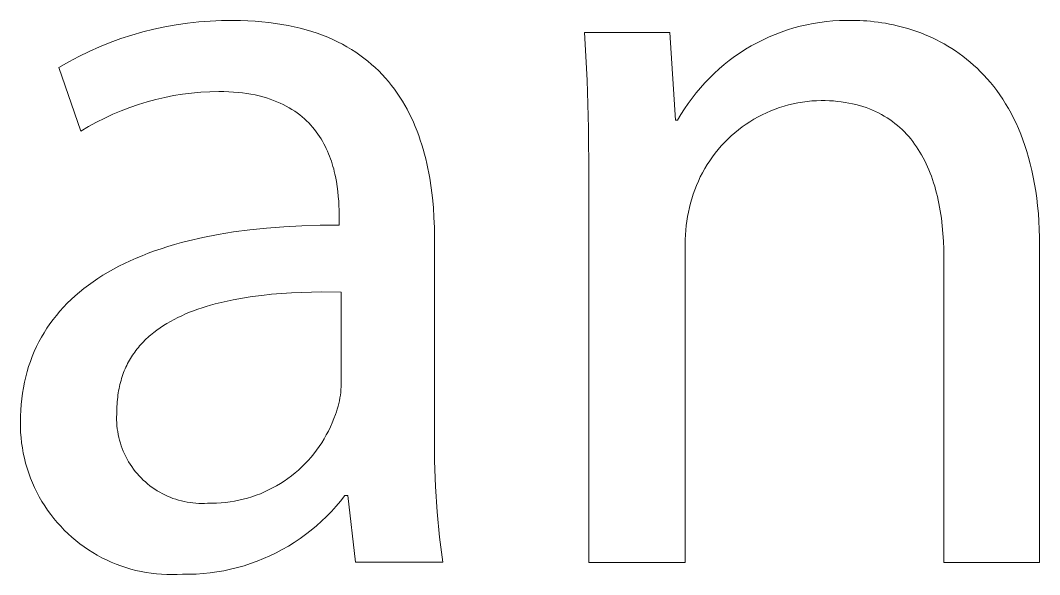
# Model space of a CAD drawing. Header units: millimetres. Extents: x 0 to 3480, y 0 to 2432.
# Drawn here: x 2810.74 to 2843.17, y 57.92 to 75.56 of the extents above; entities that cross this region are included whole.
import ezdxf

# ---------------------------------------------------------------- set-up
doc = ezdxf.new("R2010")
doc.units = ezdxf.units.MM
doc.header["$MEASUREMENT"] = 0
doc.layers.add('Domyślny', color=7, linetype='Continuous', true_color=0x000000)

msp = doc.modelspace()

# ---------------------------------------------------------------- linework, layer by layer
at = {"layer": 'Domyślny', "color": 18, "lineweight": 15, "true_color": 0x000000}
for p, q in [((2814.632, 75.197), (2814.984, 75.286)), ((2814.984, 75.286), (2815.34, 75.362)), ((2815.34, 75.362), (2815.697, 75.426)), ((2815.697, 75.426), (2816.057, 75.477)), ((2816.057, 75.477), (2816.418, 75.516)), ((2816.418, 75.516), (2816.78, 75.543)), ((2816.78, 75.543), (2817.143, 75.557)), ((2817.143, 75.557), (2817.506, 75.558)), ((2817.506, 75.558), (2817.745, 75.556)), ((2817.745, 75.556), (2817.977, 75.548)), ((2817.977, 75.548), (2818.205, 75.535)), ((2818.205, 75.535), (2818.426, 75.518)), ((2818.426, 75.518), (2818.643, 75.496)), ((2818.643, 75.496), (2818.853, 75.468)), ((2818.853, 75.468), (2819.059, 75.437)), ((2819.059, 75.437), (2819.259, 75.4)), ((2819.259, 75.4), (2819.454, 75.359)), ((2819.454, 75.359), (2819.644, 75.314)), ((2819.644, 75.314), (2819.829, 75.265)), ((2819.829, 75.265), (2820.009, 75.211)), ((2834.954, 75.192), (2835.153, 75.261)), ((2835.153, 75.261), (2835.354, 75.322)), ((2835.354, 75.322), (2835.558, 75.377)), ((2835.558, 75.377), (2835.763, 75.425)), ((2835.763, 75.425), (2835.97, 75.466)), ((2835.97, 75.466), (2836.178, 75.5)), ((2836.178, 75.5), (2836.387, 75.526)), ((2836.387, 75.526), (2836.597, 75.546)), ((2836.597, 75.546), (2836.807, 75.558)), ((2836.807, 75.558), (2837.018, 75.564)), ((2837.018, 75.564), (2837.228, 75.562)), ((2837.228, 75.562), (2837.338, 75.561)), ((2837.338, 75.561), (2837.45, 75.558)), ((2837.45, 75.558), (2837.564, 75.552)), ((2837.564, 75.552), (2837.679, 75.545)), ((2837.679, 75.545), (2837.796, 75.535)), ((2837.796, 75.535), (2837.913, 75.522)), ((2837.913, 75.522), (2838.032, 75.508)), ((2838.032, 75.508), (2838.153, 75.49)), ((2838.153, 75.49), (2838.274, 75.47)), ((2838.274, 75.47), (2838.396, 75.448)), ((2838.396, 75.448), (2838.519, 75.422)), ((2838.519, 75.422), (2838.642, 75.394)), ((2838.642, 75.394), (2838.766, 75.363)), ((2838.766, 75.363), (2838.89, 75.329)), ((2838.89, 75.329), (2839.015, 75.292)), ((2839.015, 75.292), (2839.14, 75.252)), ((2839.14, 75.252), (2839.265, 75.209)), ((2813.597, 74.859), (2813.938, 74.984)), ((2813.938, 74.984), (2814.283, 75.096)), ((2814.283, 75.096), (2814.632, 75.197)), ((2820.009, 75.211), (2820.183, 75.153)), ((2820.183, 75.153), (2820.353, 75.091)), ((2820.353, 75.091), (2820.518, 75.025)), ((2820.518, 75.025), (2820.679, 74.955)), ((2820.679, 74.955), (2820.834, 74.881)), ((2828.771, 73.655), (2828.687, 75.179)), ((2828.687, 75.179), (2831.41, 75.179)), ((2831.41, 75.179), (2831.584, 72.386)), ((2834.183, 74.852), (2834.371, 74.947)), ((2834.371, 74.947), (2834.563, 75.035)), ((2834.563, 75.035), (2834.757, 75.117)), ((2834.757, 75.117), (2834.954, 75.192)), ((2839.265, 75.209), (2839.39, 75.163)), ((2839.39, 75.163), (2839.515, 75.113)), ((2839.515, 75.113), (2839.64, 75.06)), ((2839.64, 75.06), (2839.764, 75.004)), ((2839.764, 75.004), (2839.888, 74.944)), ((2839.888, 74.944), (2840.011, 74.881)), ((2812.928, 74.575), (2813.26, 74.723)), ((2813.26, 74.723), (2813.597, 74.859)), ((2820.834, 74.881), (2820.985, 74.804)), ((2820.985, 74.804), (2821.131, 74.723)), ((2821.131, 74.723), (2821.273, 74.638)), ((2821.273, 74.638), (2821.41, 74.55)), ((2833.64, 74.53), (2833.817, 74.644)), ((2833.817, 74.644), (2833.998, 74.751)), ((2833.998, 74.751), (2834.183, 74.852)), ((2840.011, 74.881), (2840.133, 74.814)), ((2840.133, 74.814), (2840.255, 74.743)), ((2840.255, 74.743), (2840.376, 74.669)), ((2840.376, 74.669), (2840.495, 74.59)), ((2812.281, 74.245), (2812.602, 74.415)), ((2812.602, 74.415), (2812.928, 74.575)), ((2821.41, 74.55), (2821.543, 74.458)), ((2821.543, 74.458), (2821.671, 74.363)), ((2821.671, 74.363), (2821.796, 74.265)), ((2833.132, 74.154), (2833.297, 74.285)), ((2833.297, 74.285), (2833.466, 74.411)), ((2833.466, 74.411), (2833.64, 74.53)), ((2840.495, 74.59), (2840.614, 74.508)), ((2840.614, 74.508), (2840.731, 74.422)), ((2840.731, 74.422), (2840.847, 74.332)), ((2840.847, 74.332), (2840.962, 74.238)), ((2811.966, 74.063), (2812.281, 74.245)), ((2812.662, 72.035), (2811.966, 74.063)), ((2821.796, 74.265), (2821.915, 74.164)), ((2821.915, 74.164), (2822.031, 74.059)), ((2822.031, 74.059), (2822.143, 73.952)), ((2832.815, 73.876), (2832.971, 74.018)), ((2832.971, 74.018), (2833.132, 74.154)), ((2840.962, 74.238), (2841.075, 74.139)), ((2841.075, 74.139), (2841.186, 74.037)), ((2841.186, 74.037), (2841.295, 73.93)), ((2822.143, 73.952), (2822.25, 73.842)), ((2822.25, 73.842), (2822.354, 73.729)), ((2822.354, 73.729), (2822.453, 73.613)), ((2828.818, 72.128), (2828.771, 73.655)), ((2832.519, 73.577), (2832.664, 73.729)), ((2832.664, 73.729), (2832.815, 73.876)), ((2841.295, 73.93), (2841.403, 73.818)), ((2841.403, 73.818), (2841.508, 73.703)), ((2841.508, 73.703), (2841.611, 73.582)), ((2822.453, 73.613), (2822.549, 73.495)), ((2822.549, 73.495), (2822.641, 73.374)), ((2822.641, 73.374), (2822.729, 73.25)), ((2832.243, 73.258), (2832.378, 73.42)), ((2832.378, 73.42), (2832.519, 73.577)), ((2841.611, 73.582), (2841.712, 73.458)), ((2841.712, 73.458), (2841.811, 73.328)), ((2841.811, 73.328), (2841.907, 73.194)), ((2815.05, 73.046), (2814.771, 72.971)), ((2815.332, 73.112), (2815.05, 73.046)), ((2815.616, 73.168), (2815.332, 73.112)), ((2815.901, 73.213), (2815.616, 73.168)), ((2816.188, 73.25), (2815.901, 73.213)), ((2816.476, 73.276), (2816.188, 73.25)), ((2816.765, 73.292), (2816.476, 73.276)), ((2817.054, 73.298), (2816.765, 73.292)), ((2817.213, 73.297), (2817.054, 73.298)), ((2817.368, 73.291), (2817.213, 73.297)), ((2817.518, 73.282), (2817.368, 73.291)), ((2817.665, 73.27), (2817.518, 73.282)), ((2817.806, 73.254), (2817.665, 73.27)), ((2817.944, 73.235), (2817.806, 73.254)), ((2818.077, 73.213), (2817.944, 73.235)), ((2818.207, 73.188), (2818.077, 73.213)), ((2818.332, 73.159), (2818.207, 73.188)), ((2818.454, 73.128), (2818.332, 73.159)), ((2818.572, 73.094), (2818.454, 73.128)), ((2818.685, 73.057), (2818.572, 73.094)), ((2818.796, 73.018), (2818.685, 73.057)), ((2818.902, 72.975), (2818.796, 73.018)), ((2822.729, 73.25), (2822.813, 73.124)), ((2822.813, 73.124), (2822.894, 72.996)), ((2822.894, 72.996), (2822.971, 72.866)), ((2831.99, 72.921), (2832.113, 73.092)), ((2832.113, 73.092), (2832.243, 73.258)), ((2835.772, 72.983), (2835.624, 72.963)), ((2835.921, 72.998), (2835.772, 72.983)), ((2836.071, 73.007), (2835.921, 72.998)), ((2836.22, 73.012), (2836.071, 73.007)), ((2836.354, 73.01), (2836.22, 73.012)), ((2836.485, 73.006), (2836.354, 73.01)), ((2836.614, 72.997), (2836.485, 73.006)), ((2836.739, 72.986), (2836.614, 72.997)), ((2836.863, 72.972), (2836.739, 72.986)), ((2841.907, 73.194), (2842, 73.055)), ((2842, 73.055), (2842.091, 72.911)), ((2813.95, 72.689), (2813.684, 72.576)), ((2814.22, 72.792), (2813.95, 72.689)), ((2814.494, 72.886), (2814.22, 72.792)), ((2814.771, 72.971), (2814.494, 72.886)), ((2819.005, 72.931), (2818.902, 72.975)), ((2819.104, 72.884), (2819.005, 72.931)), ((2819.2, 72.834), (2819.104, 72.884)), ((2819.292, 72.782), (2819.2, 72.834)), ((2819.381, 72.729), (2819.292, 72.782)), ((2819.467, 72.673), (2819.381, 72.729)), ((2819.549, 72.615), (2819.467, 72.673)), ((2822.971, 72.866), (2823.044, 72.733)), ((2823.044, 72.733), (2823.114, 72.599)), ((2831.76, 72.568), (2831.872, 72.747)), ((2831.872, 72.747), (2831.99, 72.921)), ((2834.618, 72.682), (2834.481, 72.622)), ((2834.757, 72.737), (2834.618, 72.682)), ((2834.898, 72.787), (2834.757, 72.737)), ((2835.041, 72.832), (2834.898, 72.787)), ((2835.185, 72.872), (2835.041, 72.832)), ((2835.33, 72.907), (2835.185, 72.872)), ((2835.477, 72.937), (2835.33, 72.907)), ((2835.624, 72.963), (2835.477, 72.937)), ((2836.983, 72.954), (2836.863, 72.972)), ((2837.101, 72.933), (2836.983, 72.954)), ((2837.216, 72.91), (2837.101, 72.933)), ((2837.329, 72.883), (2837.216, 72.91)), ((2837.439, 72.853), (2837.329, 72.883)), ((2837.547, 72.821), (2837.439, 72.853)), ((2837.652, 72.786), (2837.547, 72.821)), ((2837.755, 72.747), (2837.652, 72.786)), ((2837.855, 72.706), (2837.755, 72.747)), ((2837.953, 72.663), (2837.855, 72.706)), ((2838.048, 72.616), (2837.953, 72.663)), ((2842.091, 72.911), (2842.179, 72.763)), ((2842.179, 72.763), (2842.264, 72.609)), ((2813.422, 72.454), (2813.164, 72.323)), ((2813.684, 72.576), (2813.422, 72.454)), ((2819.628, 72.555), (2819.549, 72.615)), ((2819.704, 72.493), (2819.628, 72.555)), ((2819.777, 72.429), (2819.704, 72.493)), ((2819.847, 72.364), (2819.777, 72.429)), ((2819.914, 72.297), (2819.847, 72.364)), ((2823.114, 72.599), (2823.181, 72.462)), ((2823.181, 72.462), (2823.244, 72.324)), ((2831.584, 72.386), (2831.654, 72.386)), ((2831.654, 72.386), (2831.76, 72.568)), ((2833.955, 72.338), (2833.83, 72.256)), ((2834.082, 72.416), (2833.955, 72.338)), ((2834.213, 72.489), (2834.082, 72.416)), ((2834.346, 72.558), (2834.213, 72.489)), ((2834.481, 72.622), (2834.346, 72.558)), ((2838.141, 72.567), (2838.048, 72.616)), ((2838.231, 72.516), (2838.141, 72.567)), ((2838.319, 72.462), (2838.231, 72.516)), ((2838.405, 72.405), (2838.319, 72.462)), ((2838.488, 72.346), (2838.405, 72.405)), ((2838.569, 72.284), (2838.488, 72.346)), ((2842.264, 72.609), (2842.346, 72.451)), ((2842.346, 72.451), (2842.425, 72.287)), ((2812.91, 72.183), (2812.662, 72.035)), ((2813.164, 72.323), (2812.91, 72.183)), ((2819.978, 72.229), (2819.914, 72.297)), ((2820.039, 72.159), (2819.978, 72.229)), ((2820.098, 72.088), (2820.039, 72.159)), ((2820.154, 72.015), (2820.098, 72.088)), ((2820.207, 71.942), (2820.154, 72.015)), ((2823.244, 72.324), (2823.304, 72.183)), ((2823.304, 72.183), (2823.361, 72.041)), ((2823.361, 72.041), (2823.415, 71.898)), ((2828.826, 70.601), (2828.818, 72.128)), ((2833.589, 72.079), (2833.473, 71.984)), ((2833.708, 72.17), (2833.589, 72.079)), ((2833.83, 72.256), (2833.708, 72.17)), ((2838.648, 72.22), (2838.569, 72.284)), ((2838.724, 72.153), (2838.648, 72.22)), ((2838.798, 72.085), (2838.724, 72.153)), ((2838.87, 72.014), (2838.798, 72.085)), ((2838.94, 71.94), (2838.87, 72.014)), ((2842.425, 72.287), (2842.5, 72.118)), ((2842.5, 72.118), (2842.572, 71.944)), ((2820.257, 71.867), (2820.207, 71.942)), ((2820.305, 71.791), (2820.257, 71.867)), ((2820.351, 71.715), (2820.305, 71.791)), ((2820.394, 71.637), (2820.351, 71.715)), ((2823.415, 71.898), (2823.465, 71.753)), ((2823.465, 71.753), (2823.513, 71.606)), ((2833.251, 71.784), (2833.146, 71.678)), ((2833.36, 71.886), (2833.251, 71.784)), ((2833.473, 71.984), (2833.36, 71.886)), ((2839.007, 71.865), (2838.94, 71.94)), ((2839.072, 71.787), (2839.007, 71.865)), ((2839.135, 71.707), (2839.072, 71.787)), ((2839.196, 71.626), (2839.135, 71.707)), ((2842.572, 71.944), (2842.641, 71.764)), ((2842.641, 71.764), (2842.706, 71.579)), ((2820.435, 71.559), (2820.394, 71.637)), ((2820.474, 71.48), (2820.435, 71.559)), ((2820.51, 71.4), (2820.474, 71.48)), ((2820.544, 71.32), (2820.51, 71.4)), ((2823.513, 71.606), (2823.557, 71.458)), ((2823.557, 71.458), (2823.599, 71.308)), ((2832.946, 71.455), (2832.852, 71.339)), ((2833.044, 71.568), (2832.946, 71.455)), ((2833.146, 71.678), (2833.044, 71.568)), ((2839.255, 71.542), (2839.196, 71.626)), ((2839.312, 71.456), (2839.255, 71.542)), ((2839.366, 71.368), (2839.312, 71.456)), ((2839.419, 71.278), (2839.366, 71.368)), ((2842.706, 71.579), (2842.767, 71.389)), ((2842.767, 71.389), (2842.825, 71.193)), ((2820.576, 71.24), (2820.544, 71.32)), ((2820.606, 71.159), (2820.576, 71.24)), ((2820.635, 71.078), (2820.606, 71.159)), ((2820.661, 70.996), (2820.635, 71.078)), ((2823.599, 71.308), (2823.638, 71.158)), ((2823.638, 71.158), (2823.673, 71.006)), ((2832.676, 71.097), (2832.594, 70.971)), ((2832.762, 71.219), (2832.676, 71.097)), ((2832.852, 71.339), (2832.762, 71.219)), ((2839.469, 71.187), (2839.419, 71.278)), ((2839.518, 71.093), (2839.469, 71.187)), ((2839.564, 70.998), (2839.518, 71.093)), ((2842.825, 71.193), (2842.878, 70.992)), ((2820.685, 70.915), (2820.661, 70.996)), ((2820.708, 70.833), (2820.685, 70.915)), ((2820.729, 70.752), (2820.708, 70.833)), ((2820.748, 70.671), (2820.729, 70.752)), ((2823.673, 71.006), (2823.707, 70.853)), ((2823.707, 70.853), (2823.737, 70.7)), ((2832.444, 70.712), (2832.376, 70.579)), ((2832.517, 70.843), (2832.444, 70.712)), ((2832.594, 70.971), (2832.517, 70.843)), ((2839.608, 70.901), (2839.564, 70.998)), ((2839.651, 70.802), (2839.608, 70.901)), ((2839.691, 70.702), (2839.651, 70.802)), ((2842.878, 70.992), (2842.928, 70.785)), ((2842.928, 70.785), (2842.973, 70.572)), ((2820.765, 70.59), (2820.748, 70.671)), ((2820.796, 70.429), (2820.765, 70.59)), ((2820.821, 70.27), (2820.796, 70.429)), ((2823.737, 70.7), (2823.765, 70.545)), ((2823.765, 70.545), (2823.813, 70.233)), ((2828.826, 58.305), (2828.826, 70.601)), ((2832.313, 70.444), (2832.254, 70.306)), ((2832.376, 70.579), (2832.313, 70.444)), ((2839.73, 70.6), (2839.691, 70.702)), ((2839.766, 70.496), (2839.73, 70.6)), ((2839.801, 70.391), (2839.766, 70.496)), ((2839.834, 70.285), (2839.801, 70.391)), ((2842.973, 70.572), (2843.014, 70.353)), ((2820.841, 70.113), (2820.821, 70.27)), ((2820.856, 69.96), (2820.841, 70.113)), ((2823.813, 70.233), (2823.851, 69.919)), ((2832.199, 70.167), (2832.15, 70.026)), ((2832.254, 70.306), (2832.199, 70.167)), ((2839.865, 70.177), (2839.834, 70.285)), ((2839.894, 70.067), (2839.865, 70.177)), ((2839.921, 69.956), (2839.894, 70.067)), ((2843.014, 70.353), (2843.05, 70.129)), ((2843.05, 70.129), (2843.082, 69.898)), ((2820.867, 69.81), (2820.856, 69.96)), ((2820.874, 69.666), (2820.867, 69.81)), ((2823.851, 69.919), (2823.88, 69.603)), ((2832.064, 69.743), (2832.027, 69.602)), ((2832.106, 69.883), (2832.064, 69.743)), ((2832.15, 70.026), (2832.106, 69.883)), ((2839.947, 69.844), (2839.921, 69.956)), ((2839.97, 69.731), (2839.947, 69.844)), ((2843.082, 69.898), (2843.11, 69.662)), ((2820.878, 69.526), (2820.874, 69.666)), ((2820.879, 69.393), (2820.878, 69.526)), ((2823.88, 69.603), (2823.9, 69.286)), ((2831.995, 69.46), (2831.967, 69.317)), ((2832.027, 69.602), (2831.995, 69.46)), ((2840.013, 69.5), (2839.97, 69.731)), ((2840.048, 69.264), (2840.013, 69.5)), ((2843.11, 69.662), (2843.133, 69.42)), ((2843.133, 69.42), (2843.15, 69.171)), ((2820.879, 69.045), (2820.879, 69.393)), ((2823.9, 69.286), (2823.912, 68.968)), ((2831.943, 69.173), (2831.925, 69.028)), ((2831.967, 69.317), (2831.943, 69.173)), ((2840.076, 69.025), (2840.048, 69.264)), ((2843.15, 69.171), (2843.163, 68.916)), ((2817.027, 68.746), (2817.524, 68.828)), ((2817.524, 68.828), (2818.04, 68.897)), ((2818.04, 68.897), (2818.573, 68.952)), ((2818.573, 68.952), (2819.124, 68.995)), ((2819.124, 68.995), (2819.692, 69.025)), ((2819.692, 69.025), (2820.277, 69.042)), ((2820.277, 69.042), (2820.879, 69.045)), ((2823.912, 68.968), (2823.915, 68.651)), ((2831.911, 68.883), (2831.902, 68.737)), ((2831.925, 69.028), (2831.911, 68.883)), ((2840.098, 68.781), (2840.076, 69.025)), ((2840.114, 68.533), (2840.098, 68.781)), ((2843.163, 68.916), (2843.171, 68.655)), ((2815.641, 68.426), (2815.86, 68.487)), ((2815.86, 68.487), (2816.085, 68.545)), ((2816.085, 68.545), (2816.547, 68.652)), ((2816.547, 68.652), (2817.027, 68.746)), ((2823.915, 68.651), (2823.915, 62.346)), ((2831.902, 68.737), (2831.897, 68.592)), ((2831.897, 68.592), (2831.897, 68.446)), ((2831.897, 68.446), (2831.897, 58.305)), ((2840.123, 68.282), (2840.114, 68.533)), ((2843.171, 68.655), (2843.174, 68.388)), ((2814.611, 68.072), (2814.808, 68.149)), ((2814.808, 68.149), (2815.009, 68.223)), ((2815.009, 68.223), (2815.215, 68.293)), ((2815.215, 68.293), (2815.426, 68.361)), ((2815.426, 68.361), (2815.641, 68.426)), ((2840.126, 68.029), (2840.123, 68.282)), ((2843.174, 68.388), (2843.174, 58.305)), ((2813.871, 67.734), (2814.049, 67.823)), ((2814.049, 67.823), (2814.232, 67.909)), ((2814.232, 67.909), (2814.419, 67.992)), ((2814.419, 67.992), (2814.611, 68.072)), ((2840.126, 58.305), (2840.126, 68.029)), ((2813.366, 67.449), (2813.53, 67.547)), ((2813.53, 67.547), (2813.698, 67.642)), ((2813.698, 67.642), (2813.871, 67.734)), ((2812.903, 67.136), (2813.053, 67.243)), ((2813.053, 67.243), (2813.207, 67.347)), ((2813.207, 67.347), (2813.366, 67.449)), ((2812.484, 66.797), (2812.619, 66.913)), ((2812.619, 66.913), (2812.759, 67.026)), ((2812.759, 67.026), (2812.903, 67.136)), ((2818.731, 66.842), (2818.42, 66.809)), ((2819.046, 66.869), (2818.731, 66.842)), ((2819.362, 66.889), (2819.046, 66.869)), ((2819.68, 66.904), (2819.362, 66.889)), ((2820.316, 66.917), (2819.68, 66.904)), ((2820.948, 66.912), (2820.316, 66.917)), ((2820.948, 63.992), (2820.948, 66.912)), ((2812.109, 66.431), (2812.229, 66.556)), ((2812.229, 66.556), (2812.354, 66.678)), ((2812.354, 66.678), (2812.484, 66.797)), ((2816.792, 66.496), (2816.654, 66.456)), ((2816.932, 66.535), (2816.792, 66.496)), ((2817.218, 66.606), (2816.932, 66.535)), ((2817.51, 66.668), (2817.218, 66.606)), ((2817.808, 66.723), (2817.51, 66.668)), ((2818.112, 66.77), (2817.808, 66.723)), ((2818.42, 66.809), (2818.112, 66.77)), ((2811.778, 66.039), (2811.883, 66.172)), ((2811.883, 66.172), (2811.994, 66.303)), ((2811.994, 66.303), (2812.109, 66.431)), ((2815.996, 66.217), (2815.872, 66.162)), ((2816.123, 66.269), (2815.996, 66.217)), ((2816.252, 66.319), (2816.123, 66.269)), ((2816.384, 66.367), (2816.252, 66.319)), ((2816.518, 66.412), (2816.384, 66.367)), ((2816.654, 66.456), (2816.518, 66.412)), ((2811.582, 65.763), (2811.678, 65.902)), ((2811.678, 65.902), (2811.778, 66.039)), ((2815.292, 65.847), (2815.185, 65.776)), ((2815.402, 65.916), (2815.292, 65.847)), ((2815.515, 65.981), (2815.402, 65.916)), ((2815.631, 66.044), (2815.515, 65.981)), ((2815.75, 66.104), (2815.631, 66.044)), ((2815.872, 66.162), (2815.75, 66.104)), ((2811.407, 65.476), (2811.492, 65.621)), ((2811.492, 65.621), (2811.582, 65.763)), ((2814.884, 65.546), (2814.837, 65.506)), ((2814.932, 65.587), (2814.884, 65.546)), ((2814.981, 65.626), (2814.932, 65.587)), ((2815.081, 65.703), (2814.981, 65.626)), ((2815.185, 65.776), (2815.081, 65.703)), ((2811.251, 65.177), (2811.326, 65.328)), ((2811.326, 65.328), (2811.407, 65.476)), ((2814.532, 65.198), (2814.492, 65.151)), ((2814.573, 65.244), (2814.532, 65.198)), ((2814.614, 65.29), (2814.573, 65.244)), ((2814.657, 65.334), (2814.614, 65.29)), ((2814.701, 65.378), (2814.657, 65.334)), ((2814.745, 65.422), (2814.701, 65.378)), ((2814.79, 65.464), (2814.745, 65.422)), ((2814.837, 65.506), (2814.79, 65.464)), ((2811.116, 64.867), (2811.181, 65.024)), ((2811.181, 65.024), (2811.251, 65.177)), ((2814.309, 64.904), (2814.275, 64.852)), ((2814.344, 64.955), (2814.309, 64.904)), ((2814.379, 65.005), (2814.344, 64.955)), ((2814.416, 65.055), (2814.379, 65.005)), ((2814.454, 65.103), (2814.416, 65.055)), ((2814.492, 65.151), (2814.454, 65.103)), ((2811.001, 64.546), (2811.056, 64.708)), ((2811.056, 64.708), (2811.116, 64.867)), ((2814.124, 64.581), (2814.097, 64.524)), ((2814.152, 64.637), (2814.124, 64.581)), ((2814.181, 64.692), (2814.152, 64.637)), ((2814.211, 64.746), (2814.181, 64.692)), ((2814.243, 64.8), (2814.211, 64.746)), ((2814.275, 64.852), (2814.243, 64.8)), ((2810.907, 64.214), (2810.951, 64.381)), ((2810.951, 64.381), (2811.001, 64.546)), ((2813.979, 64.227), (2813.959, 64.165)), ((2814, 64.288), (2813.979, 64.227)), ((2814.022, 64.348), (2814, 64.288)), ((2814.046, 64.408), (2814.022, 64.348)), ((2814.071, 64.466), (2814.046, 64.408)), ((2814.097, 64.524), (2814.071, 64.466)), ((2810.833, 63.87), (2810.867, 64.044)), ((2810.867, 64.044), (2810.907, 64.214)), ((2813.891, 63.907), (2813.877, 63.841)), ((2813.906, 63.973), (2813.891, 63.907)), ((2813.922, 64.038), (2813.906, 63.973)), ((2813.94, 64.102), (2813.922, 64.038)), ((2813.959, 64.165), (2813.94, 64.102)), ((2820.94, 63.811), (2820.946, 63.901)), ((2820.946, 63.901), (2820.948, 63.992)), ((2810.78, 63.516), (2810.804, 63.695)), ((2810.804, 63.695), (2810.833, 63.87)), ((2813.843, 63.635), (2813.834, 63.565)), ((2813.853, 63.705), (2813.843, 63.635)), ((2813.864, 63.773), (2813.853, 63.705)), ((2813.877, 63.841), (2813.864, 63.773)), ((2820.907, 63.542), (2820.921, 63.631)), ((2820.921, 63.631), (2820.932, 63.721)), ((2820.932, 63.721), (2820.94, 63.811)), ((2810.749, 63.151), (2810.762, 63.335)), ((2810.762, 63.335), (2810.78, 63.516)), ((2813.812, 63.274), (2813.81, 63.199)), ((2813.815, 63.348), (2813.812, 63.274)), ((2813.82, 63.421), (2813.815, 63.348)), ((2813.826, 63.494), (2813.82, 63.421)), ((2813.834, 63.565), (2813.826, 63.494)), ((2820.822, 63.19), (2820.847, 63.277)), ((2820.847, 63.277), (2820.87, 63.364)), ((2820.87, 63.364), (2820.89, 63.453)), ((2820.89, 63.453), (2820.907, 63.542)), ((2810.738, 62.775), (2810.741, 62.964)), ((2810.741, 62.964), (2810.749, 63.151)), ((2813.803, 63.03), (2813.8, 62.936)), ((2813.8, 62.936), (2813.801, 62.843)), ((2813.809, 63.123), (2813.803, 63.03)), ((2813.81, 63.199), (2813.809, 63.123)), ((2820.714, 62.884), (2820.763, 63.018)), ((2820.763, 63.018), (2820.794, 63.104)), ((2820.794, 63.104), (2820.822, 63.19)), ((2810.739, 62.609), (2810.738, 62.775)), ((2810.746, 62.444), (2810.739, 62.609)), ((2813.801, 62.843), (2813.804, 62.75)), ((2813.804, 62.75), (2813.811, 62.657)), ((2813.811, 62.657), (2813.821, 62.564)), ((2820.541, 62.49), (2820.603, 62.62)), ((2820.603, 62.62), (2820.661, 62.751)), ((2820.661, 62.751), (2820.714, 62.884)), ((2810.758, 62.279), (2810.746, 62.444)), ((2810.777, 62.114), (2810.758, 62.279)), ((2813.821, 62.564), (2813.835, 62.471)), ((2813.835, 62.471), (2813.851, 62.379)), ((2813.851, 62.379), (2813.87, 62.288)), ((2813.87, 62.288), (2813.893, 62.198)), ((2820.403, 62.239), (2820.474, 62.364)), ((2820.474, 62.364), (2820.541, 62.49)), ((2823.915, 62.346), (2823.916, 61.537)), ((2810.801, 61.95), (2810.777, 62.114)), ((2813.893, 62.198), (2813.919, 62.108)), ((2813.919, 62.108), (2813.948, 62.019)), ((2813.948, 62.019), (2813.979, 61.931)), ((2820.165, 61.881), (2820.249, 61.998)), ((2820.249, 61.998), (2820.328, 62.117)), ((2820.328, 62.117), (2820.403, 62.239)), ((2810.83, 61.787), (2810.801, 61.95)), ((2810.865, 61.625), (2810.83, 61.787)), ((2813.979, 61.931), (2814.014, 61.845)), ((2814.014, 61.845), (2814.052, 61.759)), ((2814.052, 61.759), (2814.093, 61.675)), ((2814.093, 61.675), (2814.136, 61.593)), ((2819.892, 61.55), (2819.987, 61.657)), ((2819.987, 61.657), (2820.078, 61.768)), ((2820.078, 61.768), (2820.165, 61.881)), ((2810.906, 61.465), (2810.865, 61.625)), ((2810.952, 61.305), (2810.906, 61.465)), ((2811.004, 61.148), (2810.952, 61.305)), ((2814.136, 61.593), (2814.183, 61.512)), ((2814.183, 61.512), (2814.232, 61.432)), ((2814.232, 61.432), (2814.283, 61.355)), ((2814.283, 61.355), (2814.338, 61.279)), ((2819.586, 61.248), (2819.692, 61.345)), ((2819.692, 61.345), (2819.794, 61.446)), ((2819.794, 61.446), (2819.892, 61.55)), ((2823.916, 61.537), (2823.944, 60.728)), ((2811.061, 60.992), (2811.004, 61.148)), ((2811.123, 60.839), (2811.061, 60.992)), ((2814.338, 61.279), (2814.395, 61.205)), ((2814.395, 61.205), (2814.454, 61.133)), ((2814.454, 61.133), (2814.516, 61.063)), ((2814.516, 61.063), (2814.581, 60.996)), ((2814.581, 60.996), (2814.647, 60.93)), ((2819.251, 60.979), (2819.366, 61.065)), ((2819.366, 61.065), (2819.478, 61.155)), ((2819.478, 61.155), (2819.586, 61.248)), ((2811.191, 60.688), (2811.123, 60.839)), ((2811.263, 60.539), (2811.191, 60.688)), ((2814.647, 60.93), (2814.716, 60.867)), ((2814.716, 60.867), (2814.787, 60.807)), ((2814.787, 60.807), (2814.86, 60.749)), ((2814.86, 60.749), (2814.935, 60.693)), ((2814.935, 60.693), (2815.012, 60.64)), ((2818.637, 60.612), (2818.765, 60.677)), ((2818.765, 60.677), (2818.89, 60.746)), ((2818.89, 60.746), (2819.013, 60.82)), ((2819.013, 60.82), (2819.133, 60.897)), ((2819.133, 60.897), (2819.251, 60.979)), ((2823.944, 60.728), (2823.997, 59.921)), ((2811.341, 60.393), (2811.263, 60.539)), ((2811.424, 60.249), (2811.341, 60.393)), ((2815.012, 60.64), (2815.09, 60.589)), ((2815.09, 60.589), (2815.171, 60.542)), ((2815.171, 60.542), (2815.252, 60.497)), ((2815.252, 60.497), (2815.336, 60.455)), ((2815.336, 60.455), (2815.421, 60.416)), ((2815.421, 60.416), (2815.507, 60.38)), ((2815.507, 60.38), (2815.594, 60.346)), ((2815.594, 60.346), (2815.682, 60.316)), ((2817.831, 60.317), (2817.969, 60.355)), ((2817.969, 60.355), (2818.106, 60.397)), ((2818.106, 60.397), (2818.241, 60.444)), ((2818.241, 60.444), (2818.375, 60.495)), ((2818.375, 60.495), (2818.507, 60.551)), ((2818.507, 60.551), (2818.637, 60.612)), ((2821.064, 60.434), (2820.928, 60.26)), ((2821.157, 60.434), (2821.064, 60.434)), ((2821.4, 58.313), (2821.157, 60.434)), ((2811.512, 60.109), (2811.424, 60.249)), ((2811.604, 59.971), (2811.512, 60.109)), ((2815.682, 60.316), (2815.771, 60.289)), ((2815.771, 60.289), (2815.862, 60.265)), ((2815.862, 60.265), (2815.953, 60.244)), ((2815.953, 60.244), (2816.044, 60.226)), ((2816.044, 60.226), (2816.136, 60.211)), ((2816.136, 60.211), (2816.229, 60.2)), ((2816.229, 60.2), (2816.322, 60.192)), ((2816.322, 60.192), (2816.415, 60.187)), ((2816.415, 60.187), (2816.508, 60.185)), ((2816.508, 60.185), (2816.602, 60.186)), ((2816.602, 60.186), (2816.695, 60.191)), ((2816.695, 60.191), (2816.838, 60.189)), ((2816.838, 60.189), (2816.982, 60.193)), ((2816.982, 60.193), (2817.125, 60.201)), ((2817.125, 60.201), (2817.267, 60.215)), ((2817.267, 60.215), (2817.409, 60.233)), ((2817.409, 60.233), (2817.551, 60.256)), ((2817.551, 60.256), (2817.691, 60.284)), ((2817.691, 60.284), (2817.831, 60.317)), ((2820.785, 60.092), (2820.637, 59.928)), ((2820.928, 60.26), (2820.785, 60.092)), ((2811.702, 59.837), (2811.604, 59.971)), ((2811.803, 59.706), (2811.702, 59.837)), ((2811.91, 59.579), (2811.803, 59.706)), ((2820.483, 59.77), (2820.324, 59.617)), ((2820.637, 59.928), (2820.483, 59.77)), ((2823.997, 59.921), (2824.076, 59.115)), ((2812.02, 59.456), (2811.91, 59.579)), ((2812.135, 59.336), (2812.02, 59.456)), ((2820.159, 59.47), (2819.99, 59.328)), ((2820.324, 59.617), (2820.159, 59.47)), ((2812.254, 59.221), (2812.135, 59.336)), ((2812.376, 59.11), (2812.254, 59.221)), ((2812.503, 59.003), (2812.376, 59.11)), ((2819.637, 59.064), (2819.453, 58.941)), ((2819.816, 59.193), (2819.637, 59.064)), ((2819.99, 59.328), (2819.816, 59.193)), ((2824.076, 59.115), (2824.182, 58.313)), ((2812.633, 58.9), (2812.503, 59.003)), ((2812.766, 58.802), (2812.633, 58.9)), ((2812.903, 58.709), (2812.766, 58.802)), ((2819.074, 58.715), (2818.879, 58.611)), ((2819.266, 58.824), (2819.074, 58.715)), ((2819.453, 58.941), (2819.266, 58.824)), ((2813.043, 58.62), (2812.903, 58.709)), ((2813.186, 58.536), (2813.043, 58.62)), ((2813.332, 58.457), (2813.186, 58.536)), ((2813.48, 58.384), (2813.332, 58.457)), ((2818.478, 58.426), (2818.273, 58.344)), ((2818.68, 58.515), (2818.478, 58.426)), ((2818.879, 58.611), (2818.68, 58.515)), ((2813.631, 58.315), (2813.48, 58.384)), ((2813.784, 58.252), (2813.631, 58.315)), ((2813.939, 58.194), (2813.784, 58.252)), ((2814.096, 58.141), (2813.939, 58.194)), ((2814.255, 58.094), (2814.096, 58.141)), ((2814.415, 58.052), (2814.255, 58.094)), ((2817.429, 58.088), (2817.213, 58.043)), ((2817.643, 58.141), (2817.429, 58.088)), ((2817.856, 58.201), (2817.643, 58.141)), ((2818.066, 58.269), (2817.856, 58.201)), ((2818.273, 58.344), (2818.066, 58.269)), ((2824.182, 58.313), (2821.4, 58.313)), ((2831.897, 58.305), (2828.826, 58.305)), ((2843.174, 58.305), (2840.126, 58.305)), ((2814.577, 58.016), (2814.415, 58.052)), ((2814.74, 57.986), (2814.577, 58.016)), ((2814.904, 57.961), (2814.74, 57.986)), ((2815.068, 57.941), (2814.904, 57.961)), ((2815.233, 57.928), (2815.068, 57.941)), ((2815.399, 57.92), (2815.233, 57.928)), ((2815.564, 57.918), (2815.399, 57.92)), ((2815.73, 57.921), (2815.564, 57.918)), ((2815.895, 57.931), (2815.73, 57.921)), ((2816.116, 57.93), (2815.895, 57.931)), ((2816.337, 57.937), (2816.116, 57.93)), ((2816.557, 57.952), (2816.337, 57.937)), ((2816.777, 57.975), (2816.557, 57.952)), ((2816.995, 58.005), (2816.777, 57.975)), ((2817.213, 58.043), (2816.995, 58.005))]:
    msp.add_line(p, q, dxfattribs=at)

doc.saveas('drawing.dxf')
